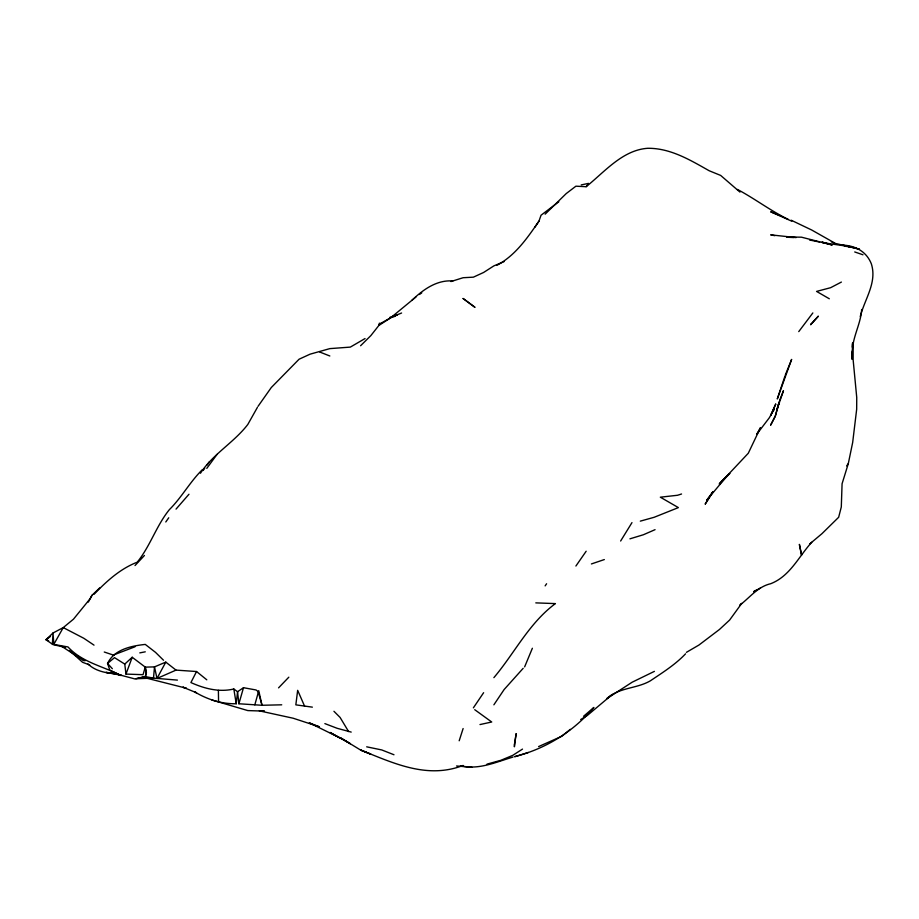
<?xml version="1.0" encoding="UTF-8"?>
<svg xmlns="http://www.w3.org/2000/svg" width="919" height="919" viewBox="0 0 919 919"><rect width="100%" height="100%" fill="white"/><g stroke="black" fill="none" stroke-linecap="round" stroke-linejoin="round"><path stroke-width="1.38" d="M852.671 342.684L851.89 359.168L852.235 351.069M852.395 347.014L852.568 342.959M145.627 677.923L186.293 688.216L182.904 687.182L196.54 692.777L194.977 692.053C207.533 699.52 221.513 704.034 236.24 703.747L237.55 691.72L243.501 687.711L255.999 689.962L258.055 691.444L262.018 705.275L281.731 704.816M861.677 309.496C860.85 322.741 853.946 334.573 852.579 347.727L852.545 343.855M809.673 544.002L821.977 533.663L838.656 517.271L841.299 506.955L842.08 483.739L848.294 463.635L852.671 442.487L856.669 409.277L856.738 397.479L853.142 359.88L853.154 342.971M379.363 323.132L378.904 325.406L370.839 335.619L360.593 345.739M254.816 704.862L258.756 690.743L262.018 705.275L238.894 703.759L237.55 691.72L233.817 688.997C219.101 692.512 204.363 688.595 190.911 682.564L196.54 671.525L206.798 679.819M779.301 401.66L775.268 416.215L770.708 425.003L775.268 416.215L779.197 402.108L776.681 410.448L783.47 390.701L779.668 400.339M238.894 703.759L243.501 687.711M121.446 675.304L106.03 672.375L114.519 673.535L135.024 678.969L145.271 676.591L146.42 672.731L145.271 667.137L132.198 657.257L124.766 664.104L125.983 674.086L143.031 674.684L145.271 667.137L154.507 666.884L165.788 662.117L176.034 670.112L196.54 671.525M459.19 740.771L463.119 728.537M785.01 375.94L777.29 398.961L791.638 359.409L785.354 374.883M860.241 316.63C864.618 299.169 877.312 282.604 871.35 263.845C866.491 251.473 855.21 245.534 842.482 245.109L859.483 249.198L836.29 243.604M177.424 680.106L153.496 678.13L136.012 678.739L145.271 676.591L146.213 673.926L145.271 667.137M534.892 227.188L538.959 221.146L541.05 215.218L558.809 201.789M125.983 674.086L132.198 657.257M524.634 666.884L532.377 648.251M88.362 602.06L91.992 595.271L99.723 587.896M91.992 595.271L90.177 598.648L73.509 619.142L63.25 627.597L53.003 632.996L45.95 639.727L53.003 644.598L65.467 647.424M200.445 473.262C212.852 454.124 233.931 442.556 247.808 424.463L257.412 407.381M145.271 676.591L153.496 678.13L154.507 666.884L156.988 678.463L165.788 662.117M620.635 541.015L631.973 522.624M801.632 555.087L799.381 544.37L801.471 554.95M712.788 491.964L705.264 503.991L712.788 491.964L706.677 500.269L726.757 476.341L719.416 483.945L748.284 453.251L760.461 427.726L756.647 434.4L769.18 417.961L774.338 409.093L772.638 411.275M493.882 704.816L504.129 689.537L523.175 668.308M258.055 406.313L271.3 387.519L299.077 359.214L310.094 354.171L329.829 348.623L350.334 347.106L365.05 338.548M473.377 707.837L483.624 692.696M545.139 585.874L546.598 583.749M575.903 566.035L586.161 551.239M545.139 214.173L566.242 193.564L575.903 186.189L586.161 186.706L588.459 183.398L581.21 184.914M165.788 521.969L168.74 517.776M538.959 221.146C527.391 237.918 515.444 255.425 496.995 265.258M203.156 470.448L204.719 468.276M207.062 465.037L209.406 461.797M846.629 465.922L848.294 463.635M206.798 468.368L217.045 454.365M493.882 677.648C514.663 653.076 529.057 623.082 555.398 603.599L535.8 602.875M812.844 312.942L798.749 331.621M188.969 494.25L176.034 509.115M202.421 469.598C190.003 481.797 181.744 497.386 169.326 509.689C156.287 525.84 150.302 546.07 137.218 562.187C120.079 568.861 106.57 581.256 94.014 594.306M135.024 565.553L144.432 555.478M278.56 687.86L288.819 677.188M811.73 542.256C798.68 556.581 790.099 576.167 770.708 583.714C757.842 586.644 749.893 597.442 739.956 605.081L741.736 603.381L729.617 620.061L719.451 629.481L698.945 645.035L686.413 652.341M586.161 186.706C604.759 171.761 622.542 150.05 647.677 148.292C670.353 148.016 690.158 160.032 709.192 170.75L720.68 175.437L739.956 192.094M685.551 653.823C675.212 664.69 662.656 672.536 650.33 680.841C636.385 688.905 619.05 687.263 606.666 698.739L632.169 682.197L654.408 671.364M411.85 300.352C422.947 289.772 436.709 279.686 452.872 280.973M163.525 660.244L155.529 652.375L145.271 644.414C131.268 645.919 114.209 649.411 107.546 663.438L109.832 670.181L121.044 675.545C103.02 666.172 82.273 662.461 68.006 646.965L52.394 644.139L53.003 632.996L53.853 644.288L63.25 627.597L83.755 638.245L94.014 645.138M583.554 716.28L593.869 707.446C573.18 731.811 545.346 748.985 514.387 756.693M612.341 694.419L587.298 715.487L580.67 719.554M570.285 729.341L561.808 736.291L538.603 746.573M416.02 296.94L391.345 317.25L397.249 314.803L393.688 316.871M50.499 636.43L45.95 639.727L48.615 640.796M419.466 294.482L421.764 292.851M522.497 749.1L512.791 755.338L500.866 760.3L487.013 764.137M757.061 589.826L753.626 591.687L760.461 587.999M841.39 282.064L830.627 287.693L816.577 291.415L829.317 298.778M156.988 678.463L176.034 670.112M655.063 529.666L643.38 534.755L629.929 538.833M504.129 261.57L493.882 265.878L483.624 272.461L473.377 277.17L463.119 277.722L450.907 281.559M391.345 317.25L401.603 313M114.519 654.592L135.024 646.769M389.863 317.354L397.249 314.803M591.411 563.944L604.323 559.568M512.986 757.072C495.996 762.092 478.328 770.306 460.488 765.665M681.553 493.997L677.521 495.272L660.336 497.19L678.383 507.61L654.133 517.294L640.302 521.142M515.054 756.647L528.299 752.454M463.119 765.447C427.186 779.301 393.849 763.275 360.926 750.157L370.839 754.154L360.593 750.053L340.903 738.037L350.334 743.701L330.036 732.466L340.087 737.98L309.324 722.862L319.341 726.803L293.172 718.233L259.342 710.858M479.982 724.563L491.711 722.001L474.721 709.686M139.791 652.881L145.271 651.824M786.687 237.228L793.35 237.539M260.628 710.824L264.477 711.122L247.808 710.582L211.887 700.002M456.536 765.986L471.941 767.273M822.402 242.627L852.74 247.027L845.905 246.361M117.253 673.811C106.857 673.282 95.794 671.467 87.96 663.977M796.118 237.584L770.708 234.85L774.82 235.678M304.591 706.171L297.664 690.341L295.838 704.85L312.368 707.148M794.039 237.493L791.213 237.045L801.471 237.182L832.235 245.028L821.977 242.065L827.87 243.776M809.559 240.008L819.656 242.053M324.866 723.609L337.216 728.319L351.207 732.087M366.681 746.825L381.776 749.95L393.975 754.752M89.729 665L82.526 662.266L69.43 650.48M104.261 652.019L113.841 655.236M854.727 251.955L862.987 254.781M319.582 351.954L329.829 355.986M780.966 215.931L770.708 211.807L791.776 221.203M60.585 645.62L83.755 660.681M737.429 189.44C754.798 198.63 770.375 210.704 788.192 219.331M791.213 220.227L811.73 230.026L836.313 243.926M831.35 241.766L836.21 244.224M75.151 654.684L80.608 658.107M82.802 659.474L84.985 660.841M124.766 664.104L114.519 657.636L107.546 663.438L112.348 668.722M333.942 711.283L340.087 717.44L348.611 731.593M233.817 688.997L236.24 703.747M218.389 690.376L218.573 702.105M514.445 744.39L514.387 746.779L516.145 733.603L514.445 744.39M775.705 404.13L770.708 415.365L775.705 404.13M811.282 323.879L810.604 324.775L818.381 316.136L811.282 323.879M381.098 323.155L378.904 325.406L391.345 317.411L381.098 323.155M729.697 473.538L719.416 483.945L729.697 473.538M474.824 307.21L463.119 298.514L474.824 307.21"/></g></svg>
